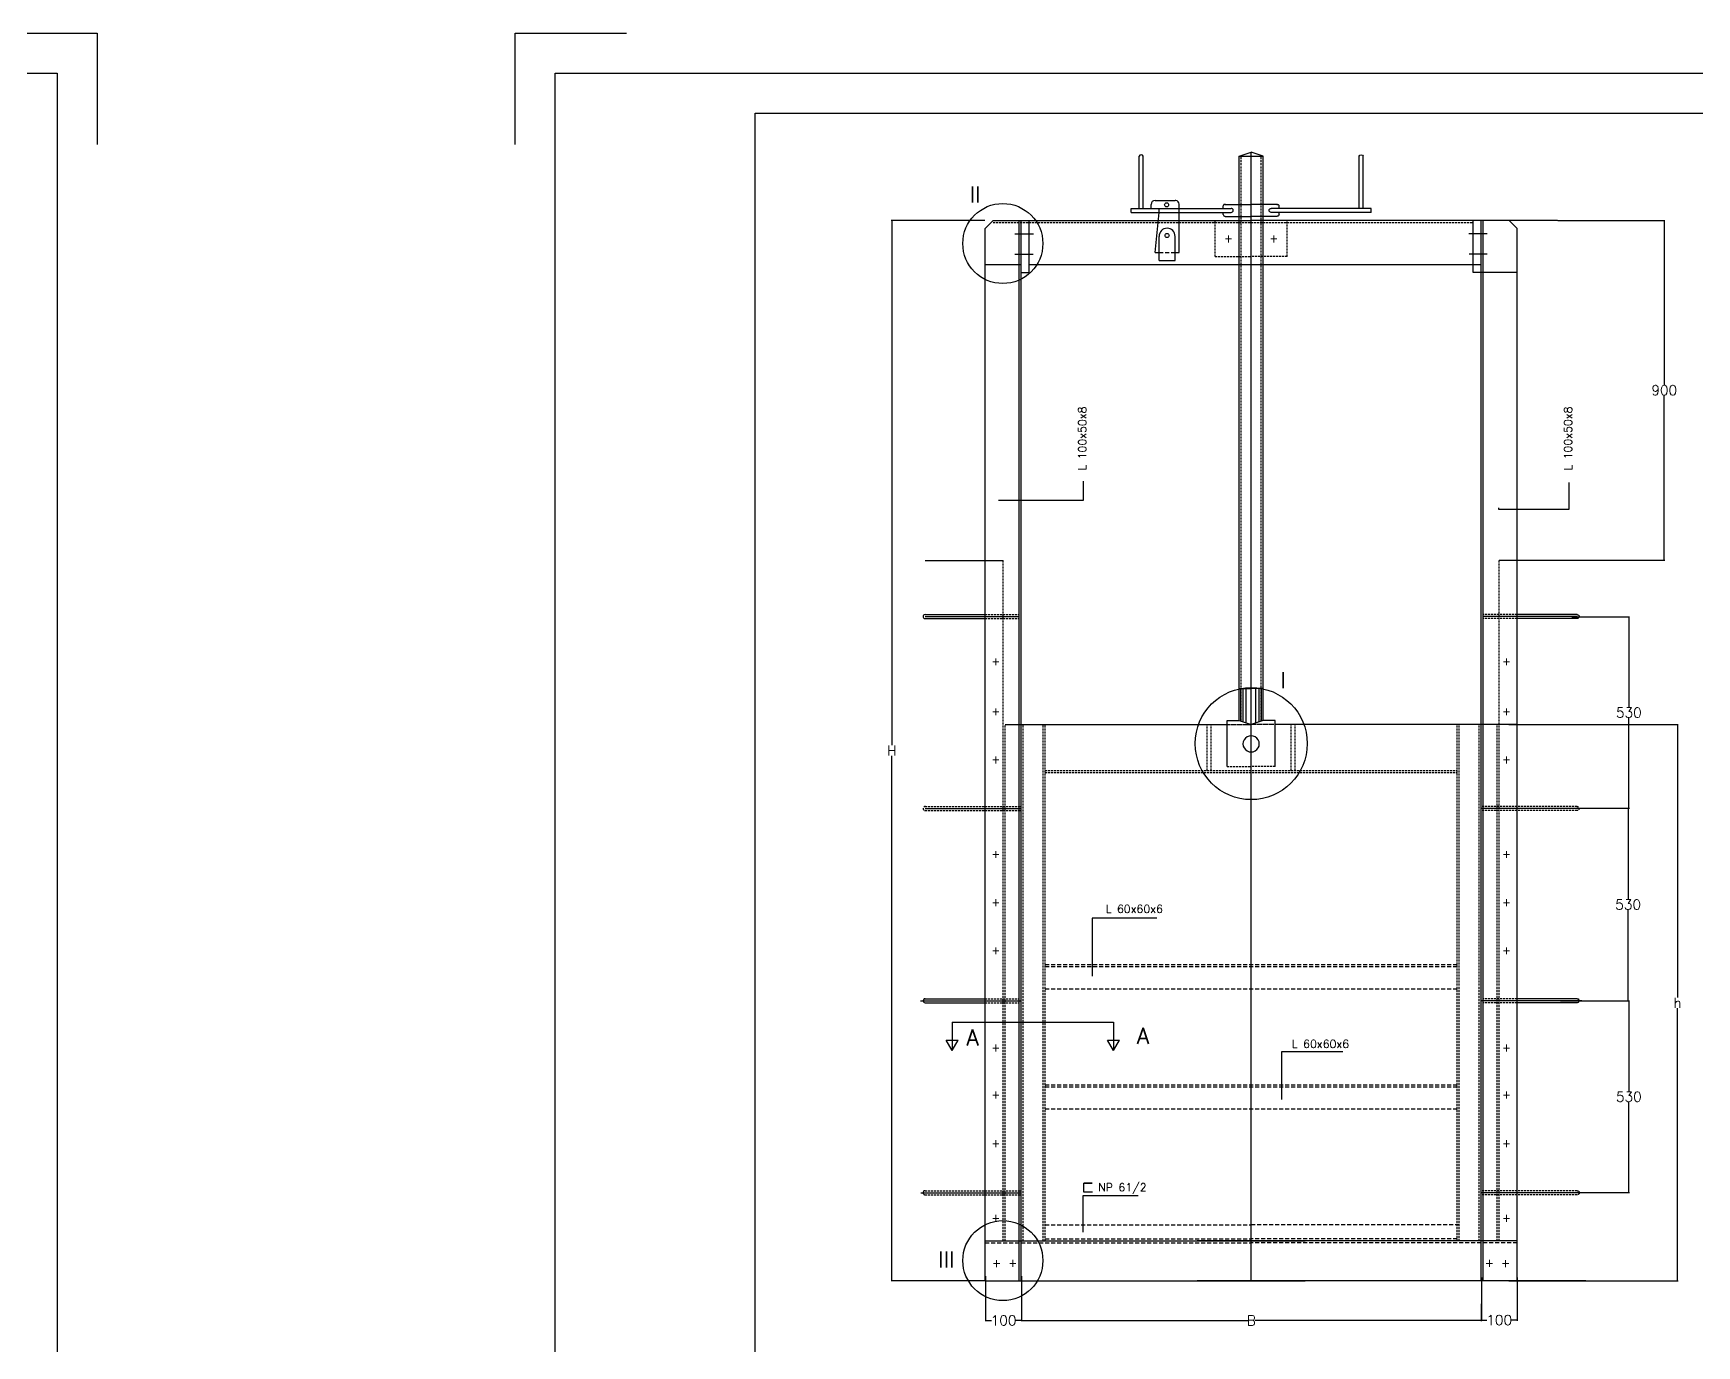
# Model space of a CAD drawing. Header units: metres. Extents: x 444 to 3227, y -3167 to -392.
# Drawn here: x 2245.2 to 2660.9, y -2141.5 to -1813.5 of the extents above; entities that cross this region are included whole.
import ezdxf

# ---------------------------------------------------------------- set-up
doc = ezdxf.new("R2010")
doc.units = ezdxf.units.M
doc.linetypes.add('DASHEDX2', pattern=[1.5, 1, -0.5])
doc.layers.get('DEFPOINTS').update_dxf_attribs({"linetype": 'CONTINUOUS'})
for name, color, linetype in [('BANGUNAN', 7, 'CONTINUOUS'), ('DIMENSI', 7, 'CONTINUOUS'), ('KOP', 7, 'CONTINUOUS'), ('TEX', 7, 'CONTINUOUS')]:
    doc.layers.add(name, color=color, linetype=linetype)
doc.styles.get("Standard").update_dxf_attribs({"font": 'Simplex.shx', "height": 2.5})
doc.dimstyles.get("Standard").update_dxf_attribs({"dimtxt": 0.18, "dimasz": 0.18, "dimexe": 0.18, "dimexo": 0.0625, "dimgap": 0.09, "dimtad": 0, "dimtih": 1, "dimtoh": 1, "dimdec": 4, "dimzin": 0, "dimdsep": 46, "dimtxsty": 'Standard', "dimcen": 0.09, "dimadec": 0, "dimazin": 0, "dimtfac": 1, "dimtdec": 4, "dimtofl": 0, "dimtmove": 0, "dimatfit": 3, "dimfxl": 1, "dimtolj": 1, "dimtzin": 0, "dimarcsym": 0})

# ---------------------------------------------------------------- blocks, each defined once
blk = doc.blocks.new('*D271')
at = {"layer": 'DEFPOINTS', "color": 0}
for p in [(2626.15, -1860.27), (2626.15, -1945.16), (2652.8, -1945.16)]:
    blk.add_point(p, dxfattribs=at)
at = {"layer": 'TEX', "color": 0, "lineweight": -2}
for p, q in [((2626.21, -1860.27), (2652.98, -1860.27)), ((2652.8, -1860.45), (2652.8, -1901.37)), ((2652.8, -1944.98), (2652.8, -1904.05)), ((2626.21, -1945.16), (2652.98, -1945.16))]:
    blk.add_line(p, q, dxfattribs=at)
at = {"layer": 'TEX', "color": 0}
for points in [[(2652.77, -1860.45), (2652.83, -1860.45), (2652.8, -1860.27)], [(2652.77, -1944.98), (2652.83, -1944.98), (2652.8, -1945.16)]]:
    blk.add_solid(points, dxfattribs=at)
at = {"layer": 'TEX', "color": 0, "insert": (2652.8, -1902.71), "char_height": 2.5, "attachment_point": 5}
blk.add_mtext('\\A1;900', dxfattribs=at)
blk = doc.blocks.new('*D272')
at = {"layer": 'DEFPOINTS', "color": 0}
for p in [(2483.04, -1860.27), (2459.74, -2125.27), (2483.04, -2125.27)]:
    blk.add_point(p, dxfattribs=at)
at = {"layer": 'TEX', "color": 0, "lineweight": -2}
for p, q in [((2482.98, -1860.27), (2459.56, -1860.27)), ((2459.74, -1860.45), (2459.74, -1991.43)), ((2459.74, -2125.09), (2459.74, -1994.11)), ((2482.98, -2125.27), (2459.56, -2125.27))]:
    blk.add_line(p, q, dxfattribs=at)
at = {"layer": 'TEX', "color": 0}
for points in [[(2459.71, -1860.45), (2459.77, -1860.45), (2459.74, -1860.27)], [(2459.71, -2125.09), (2459.77, -2125.09), (2459.74, -2125.27)]]:
    blk.add_solid(points, dxfattribs=at)
at = {"layer": 'TEX', "color": 0, "insert": (2459.74, -1992.77), "char_height": 2.5, "attachment_point": 5}
blk.add_mtext('\\A1;H', dxfattribs=at)
blk = doc.blocks.new('*D280')
at = {"layer": 'DEFPOINTS', "color": 0}
for p in [(2626.84, -2055.32), (2626.84, -2103.24), (2643.94, -2103.24)]:
    blk.add_point(p, dxfattribs=at)
at = {"layer": 'TEX', "color": 0, "lineweight": -2}
for p, q in [((2626.9, -2055.32), (2644.12, -2055.32)), ((2643.94, -2055.5), (2643.94, -2077.94)), ((2643.94, -2103.06), (2643.94, -2080.62)), ((2626.9, -2103.24), (2644.12, -2103.24))]:
    blk.add_line(p, q, dxfattribs=at)
at = {"layer": 'TEX', "color": 0}
for points in [[(2643.91, -2055.5), (2643.97, -2055.5), (2643.94, -2055.32)], [(2643.91, -2103.06), (2643.97, -2103.06), (2643.94, -2103.24)]]:
    blk.add_solid(points, dxfattribs=at)
at = {"layer": 'TEX', "color": 0, "insert": (2643.94, -2079.28), "char_height": 2.5, "attachment_point": 5}
blk.add_mtext('\\A1;530', dxfattribs=at)
blk = doc.blocks.new('*D281')
at = {"layer": 'DEFPOINTS', "color": 0}
for p in [(2613.92, -1986.25), (2613.92, -2125.32), (2656.13, -2125.32)]:
    blk.add_point(p, dxfattribs=at)
at = {"layer": 'TEX', "color": 0, "lineweight": -2}
for p, q in [((2613.98, -1986.25), (2656.31, -1986.25)), ((2656.13, -1986.43), (2656.13, -2054.45)), ((2656.13, -2125.14), (2656.13, -2057.13)), ((2613.98, -2125.32), (2656.31, -2125.32))]:
    blk.add_line(p, q, dxfattribs=at)
at = {"layer": 'TEX', "color": 0}
for points in [[(2656.1, -1986.43), (2656.16, -1986.43), (2656.13, -1986.25)], [(2656.1, -2125.14), (2656.16, -2125.14), (2656.13, -2125.32)]]:
    blk.add_solid(points, dxfattribs=at)
at = {"layer": 'TEX', "color": 0, "insert": (2656.13, -2055.79), "char_height": 2.5, "attachment_point": 5}
blk.add_mtext('\\A1;h', dxfattribs=at)
blk = doc.blocks.new('*D282')
at = {"layer": 'DEFPOINTS', "color": 0}
for p in [(2492.18, -2130.95), (2607.05, -2130.95), (2607.05, -2135.18)]:
    blk.add_point(p, dxfattribs=at)
at = {"layer": 'DIMENSI', "color": 0, "lineweight": -2}
for p, q in [((2492.18, -2131.01), (2492.18, -2135.36)), ((2607.05, -2131.01), (2607.05, -2135.36)), ((2492.36, -2135.18), (2548.7, -2135.18)), ((2606.87, -2135.18), (2550.54, -2135.18))]:
    blk.add_line(p, q, dxfattribs=at)
at = {"layer": 'DIMENSI', "color": 0}
for points in [[(2492.36, -2135.15), (2492.36, -2135.21), (2492.18, -2135.18)], [(2606.87, -2135.15), (2606.87, -2135.21), (2607.05, -2135.18)]]:
    blk.add_solid(points, dxfattribs=at)
at = {"layer": 'DIMENSI', "color": 0, "insert": (2549.62, -2135.18), "char_height": 2.5, "attachment_point": 5}
blk.add_mtext('\\A1;B', dxfattribs=at)
blk = doc.blocks.new('*D283')
at = {"layer": 'DEFPOINTS', "color": 0}
for p in [(2483.18, -2124.08), (2492.18, -2124.08), (2492.18, -2135.18)]:
    blk.add_point(p, dxfattribs=at)
at = {"layer": 'DIMENSI', "color": 0, "lineweight": -2}
for p, q in [((2483.18, -2124.14), (2483.18, -2135.36)), ((2492.18, -2124.14), (2492.18, -2135.36)), ((2483.36, -2135.18), (2484.62, -2135.18)), ((2492, -2135.18), (2490.75, -2135.18))]:
    blk.add_line(p, q, dxfattribs=at)
at = {"layer": 'DIMENSI', "color": 0}
for points in [[(2483.36, -2135.15), (2483.36, -2135.21), (2483.18, -2135.18)], [(2492, -2135.15), (2492, -2135.21), (2492.18, -2135.18)]]:
    blk.add_solid(points, dxfattribs=at)
at = {"layer": 'DIMENSI', "color": 0, "insert": (2487.68, -2135.18), "char_height": 2.5, "attachment_point": 5}
blk.add_mtext('\\A1;100', dxfattribs=at)
blk = doc.blocks.new('*D284')
at = {"layer": 'DEFPOINTS', "color": 0}
for p in [(2607.08, -2124.4), (2616.01, -2124.4), (2616.01, -2135.09)]:
    blk.add_point(p, dxfattribs=at)
at = {"layer": 'DIMENSI', "color": 0, "lineweight": -2}
for p, q in [((2607.08, -2124.46), (2607.08, -2135.27)), ((2616.01, -2124.46), (2616.01, -2135.27)), ((2607.26, -2135.09), (2608.48, -2135.09)), ((2615.83, -2135.09), (2614.61, -2135.09))]:
    blk.add_line(p, q, dxfattribs=at)
at = {"layer": 'DIMENSI', "color": 0}
for points in [[(2607.26, -2135.06), (2607.26, -2135.12), (2607.08, -2135.09)], [(2615.83, -2135.06), (2615.83, -2135.12), (2616.01, -2135.09)]]:
    blk.add_solid(points, dxfattribs=at)
at = {"layer": 'DIMENSI', "color": 0, "insert": (2611.55, -2135.09), "char_height": 2.5, "attachment_point": 5}
blk.add_mtext('\\A1;100', dxfattribs=at)
blk = doc.blocks.new('*D285')
at = {"layer": 'DEFPOINTS', "color": 0}
for p in [(2629.61, -1959.38), (2629.61, -2007.17), (2643.94, -2007.17)]:
    blk.add_point(p, dxfattribs=at)
at = {"layer": 'TEX', "color": 0, "lineweight": -2}
for p, q in [((2629.67, -1959.38), (2644.12, -1959.38)), ((2643.94, -1959.56), (2643.94, -1981.94)), ((2643.94, -2006.99), (2643.94, -1984.62)), ((2629.67, -2007.17), (2644.12, -2007.17))]:
    blk.add_line(p, q, dxfattribs=at)
at = {"layer": 'TEX', "color": 0}
for points in [[(2643.91, -1959.56), (2643.97, -1959.56), (2643.94, -1959.38)], [(2643.91, -2006.99), (2643.97, -2006.99), (2643.94, -2007.17)]]:
    blk.add_solid(points, dxfattribs=at)
at = {"layer": 'TEX', "color": 0, "insert": (2643.94, -1983.28), "char_height": 2.5, "attachment_point": 5}
blk.add_mtext('\\A1;530', dxfattribs=at)
blk = doc.blocks.new('*D286')
at = {"layer": 'DEFPOINTS', "color": 0}
for p in [(2627.58, -2007.17), (2627.58, -2055.32), (2643.77, -2055.32)]:
    blk.add_point(p, dxfattribs=at)
at = {"layer": 'TEX', "color": 0, "lineweight": -2}
for p, q in [((2627.65, -2007.17), (2643.95, -2007.17)), ((2643.77, -2007.35), (2643.77, -2029.91)), ((2643.77, -2055.14), (2643.77, -2032.59)), ((2627.65, -2055.32), (2643.95, -2055.32))]:
    blk.add_line(p, q, dxfattribs=at)
at = {"layer": 'TEX', "color": 0}
for points in [[(2643.74, -2007.35), (2643.8, -2007.35), (2643.77, -2007.17)], [(2643.74, -2055.14), (2643.8, -2055.14), (2643.77, -2055.32)]]:
    blk.add_solid(points, dxfattribs=at)
at = {"layer": 'TEX', "color": 0, "insert": (2643.77, -2031.25), "char_height": 2.5, "attachment_point": 5}
blk.add_mtext('\\A1;530', dxfattribs=at)

msp = doc.modelspace()

# ---------------------------------------------------------------- linework, layer by layer
at = {"layer": 'BANGUNAN', "color": 2}
for p, q in [((2521.54457, -1857.26676), (2521.54457, -1844.26676)), ((2522.54457, -1857.26676), (2522.54457, -1844.26676)), ((2546.54457, -1844.26676), (2549.54457, -1843.26676)), ((2546.54457, -1985.26676), (2546.54457, -1844.26676)), ((2552.54457, -1844.26676), (2549.54457, -1843.26676)), ((2552.54457, -1985.26676), (2552.54457, -1844.26676)), ((2576.54457, -1857.26676), (2576.54457, -1844.26676)), ((2577.54457, -1857.26676), (2577.54457, -1844.26676)), ((2519.54457, -1858.26676), (2519.54457, -1857.26676)), ((2524.54457, -1857.26676), (2524.54457, -1856.26676)), ((2525.54457, -1868.26676), (2526.54457, -1858.26676)), ((2526.54457, -1858.26676), (2526.54457, -1857.26676)), ((2530.69356, -1855.29566), (2530.5421, -1855.26676)), ((2531.54457, -1868.26676), (2531.54457, -1856.25531)), ((2542.54457, -1857.26676), (2542.54457, -1856.62396)), ((2542.54457, -1858.80849), (2542.54457, -1858.26676)), ((2556.54457, -1857.26676), (2556.54457, -1856.62396)), ((2556.54457, -1858.80849), (2556.54457, -1858.26676)), ((2579.54457, -1858.26676), (2579.54457, -1857.26676)), ((2494.04457, -1873.26676), (2494.04457, -1860.26676)), ((2605.04457, -1873.26676), (2605.04457, -1860.26676)), ((2526.54457, -1870.26676), (2526.54457, -1864.26676)), ((2530.54457, -1870.26676), (2530.54457, -1864.26676)), ((2468.04457, -1945.26676), (2487.54457, -1945.26676)), ((2631.04457, -1945.26676), (2611.54457, -1945.26676)), ((2468.04457, -1958.76676), (2483.04457, -1958.76676)), ((2468.04457, -1959.76676), (2483.04457, -1959.76676)), ((2631.04457, -1958.76676), (2616.04457, -1958.76676)), ((2631.04457, -1959.76676), (2616.04457, -1959.76676)), ((2543.54457, -1996.76676), (2543.54457, -1985.26676)), ((2555.54457, -1996.76676), (2555.54457, -1985.26676)), ((2468.04457, -2054.76676), (2483.04457, -2054.76676)), ((2468.04457, -2055.76676), (2483.04457, -2055.76676)), ((2631.04457, -2054.76676), (2616.04457, -2054.76676)), ((2631.04457, -2055.76676), (2616.04457, -2055.76676))]:
    msp.add_line(p, q, dxfattribs=at)
at = {"layer": 'BANGUNAN', "color": 2, "linetype": 'ByBlock', "ltscale": 0.5}
for p, q in [((2546.54457, -1844.26676), (2552.54457, -1844.26676)), ((2519.54457, -1857.26676), (2544.54457, -1857.26676)), ((2519.54457, -1858.26676), (2544.54457, -1858.26676)), ((2525.54457, -1855.26676), (2530.5421, -1855.26676)), ((2542.95478, -1856.26676), (2549.54457, -1856.26676)), ((2556.13437, -1856.26676), (2549.54457, -1856.26676)), ((2579.54457, -1857.26676), (2554.54457, -1857.26676)), ((2579.54457, -1858.26676), (2554.54457, -1858.26676)), ((2543.06745, -1859.26676), (2549.54457, -1859.26676)), ((2556.02169, -1859.26676), (2549.54457, -1859.26676)), ((2525.54457, -1868.26676), (2526.54457, -1868.26676)), ((2526.54457, -1870.26676), (2530.54457, -1870.26676)), ((2530.54457, -1868.26676), (2531.54457, -1868.26676)), ((2492.04457, -1873.26676), (2494.04457, -1873.26676)), ((2616.04457, -1873.26676), (2605.04457, -1873.26676)), ((2546.54457, -1977.26676), (2549.54457, -1977.26676)), ((2552.54457, -1977.26676), (2549.54457, -1977.26676)), ((2543.54457, -1985.26676), (2546.54457, -1985.26676)), ((2555.54457, -1985.26676), (2552.54457, -1985.26676))]:
    msp.add_line(p, q, dxfattribs=at)
at = {"layer": 'BANGUNAN', "color": 2, "linetype": 'DASHEDX2', "ltscale": 0.5}
for p, q in [((2547.04457, -1985.26676), (2547.04457, -1844.26676)), ((2552.04457, -1985.26676), (2552.04457, -1844.26676)), ((2485.04457, -1860.76676), (2605.04457, -1860.76676)), ((2540.54457, -1869.26676), (2540.54457, -1860.26676)), ((2558.54457, -1869.26676), (2558.54457, -1860.26676)), ((2540.54457, -1869.26676), (2549.54457, -1869.26676)), ((2558.54457, -1869.26676), (2549.54457, -1869.26676)), ((2487.54457, -2115.26676), (2487.54457, -1945.26676)), ((2611.54457, -2115.26676), (2611.54457, -1945.26676)), ((2483.04457, -1958.76676), (2491.54457, -1958.76676)), ((2483.04457, -1959.76676), (2491.54457, -1959.76676)), ((2616.04457, -1958.76676), (2607.54457, -1958.76676)), ((2616.04457, -1959.76676), (2607.54457, -1959.76676)), ((2488.04457, -2115.26676), (2488.04457, -1986.26676)), ((2492.54457, -2115.26676), (2492.54457, -1986.26676)), ((2497.54457, -2115.26676), (2497.54457, -1986.26676)), ((2498.04457, -2115.26676), (2498.04457, -1986.26676)), ((2538.54457, -1997.76676), (2538.54457, -1986.26676)), ((2539.54457, -1997.76676), (2539.54457, -1986.26676)), ((2559.54457, -1997.76676), (2559.54457, -1986.26676)), ((2560.54457, -1997.76676), (2560.54457, -1986.26676)), ((2601.04457, -2115.26676), (2601.04457, -1986.26676)), ((2601.54457, -2115.26676), (2601.54457, -1986.26676)), ((2606.54457, -2115.26676), (2606.54457, -1986.26676)), ((2611.04457, -2115.26676), (2611.04457, -1986.26676)), ((2498.04457, -1997.76676), (2601.04457, -1997.76676)), ((2498.04457, -1998.26676), (2601.04457, -1998.26676)), ((2543.54457, -1996.76676), (2549.54457, -1996.76676)), ((2555.54457, -1996.76676), (2549.54457, -1996.76676)), ((2468.04457, -2006.76676), (2492.04457, -2006.76676)), ((2468.04457, -2007.76676), (2492.04457, -2007.76676)), ((2631.04457, -2006.76676), (2607.04457, -2006.76676)), ((2631.04457, -2007.76676), (2607.04457, -2007.76676)), ((2483.04457, -2054.76676), (2491.54457, -2054.76676)), ((2483.04457, -2055.76676), (2491.54457, -2055.76676)), ((2616.04457, -2054.76676), (2607.54457, -2054.76676)), ((2616.04457, -2055.76676), (2607.54457, -2055.76676)), ((2468.04457, -2102.76676), (2492.04457, -2102.76676)), ((2631.04457, -2102.76676), (2607.04457, -2102.76676)), ((2468.04457, -2103.76676), (2492.04457, -2103.76676)), ((2631.04457, -2103.76676), (2607.04457, -2103.76676))]:
    msp.add_line(p, q, dxfattribs=at)
at = {"layer": 'BANGUNAN', "color": 1}
for p, q in [((2549.54457, -2125.26676), (2549.54457, -1843.26676)), ((2549.54457, -2125.26676), (2549.54457, -1843.26676)), ((2490.52372, -1863.62769), (2495.1223, -1863.62769)), ((2608.56542, -1863.62769), (2603.96684, -1863.62769)), ((2490.52372, -1868.68086), (2495.05661, -1868.68086)), ((2608.56542, -1868.68086), (2604.03254, -1868.68086)), ((2468.04457, -1959.26676), (2491.54457, -1959.26676)), ((2631.04457, -1959.26676), (2607.54457, -1959.26676)), ((2546.94457, -1985.40009), (2546.94457, -1977.26676)), ((2547.54457, -1985.60009), (2547.54457, -1977.26676)), ((2548.34457, -1985.86676), (2548.34457, -1977.26676)), ((2550.74457, -1985.86676), (2550.74457, -1977.26676)), ((2551.54457, -1985.60009), (2551.54457, -1977.26676)), ((2552.14457, -1985.40009), (2552.14457, -1977.26676)), ((2468.04457, -2007.26676), (2492.04457, -2007.26676)), ((2631.04457, -2007.26676), (2607.04457, -2007.26676)), ((2466.91595, -2055.26676), (2492.04457, -2055.26676)), ((2632.17319, -2055.26676), (2607.04457, -2055.26676)), ((2466.96898, -2103.26676), (2492.04457, -2103.26676)), ((2632.12016, -2103.26676), (2607.04457, -2103.26676))]:
    msp.add_line(p, q, dxfattribs=at)
at = {"layer": 'BANGUNAN', "color": 3}
for p, q in [((2483.04457, -1862.26676), (2485.04457, -1860.26676)), ((2483.04457, -2125.26676), (2483.04457, -1862.26676)), ((2491.54457, -2125.26676), (2491.54457, -1860.26676)), ((2492.04457, -2125.26676), (2492.04457, -1860.26676)), ((2607.04457, -2125.26676), (2607.04457, -1860.26676)), ((2607.54457, -2125.26676), (2607.54457, -1860.26676)), ((2616.04457, -1862.26676), (2614.04457, -1860.26676)), ((2616.04457, -2125.26676), (2616.04457, -1862.26676)), ((2483.04457, -2115.26676), (2563.04457, -2115.26676)), ((2616.04457, -2115.26676), (2536.04457, -2115.26676)), ((2483.04457, -2125.26676), (2563.04457, -2125.26676)), ((2633.16716, -2125.26676), (2536.04457, -2125.26676))]:
    msp.add_line(p, q, dxfattribs=at)
at = {"layer": 'BANGUNAN', "color": 3, "linetype": 'ByBlock', "ltscale": 0.5}
for p, q in [((2485.04457, -1860.26676), (2549.54457, -1860.26676)), ((2626.14774, -1860.26676), (2549.54457, -1860.26676)), ((2483.04457, -1871.26676), (2492.04457, -1871.26676)), ((2494.04457, -1871.26676), (2607.04457, -1871.26676)), ((2488.04457, -1986.26676), (2543.54457, -1986.26676)), ((2616.04457, -1986.26676), (2555.54457, -1986.26676))]:
    msp.add_line(p, q, dxfattribs=at)
at = {"layer": 'BANGUNAN', "color": 2, "linetype": 'DASHEDX2'}
for p, q in [((2526.54457, -1868.26676), (2530.54457, -1868.26676)), ((2498.04457, -2046.26676), (2601.04457, -2046.26676)), ((2498.04457, -2046.76676), (2601.04457, -2046.76676)), ((2498.04457, -2052.26676), (2601.04457, -2052.26676)), ((2498.04457, -2076.26676), (2601.04457, -2076.26676)), ((2498.04457, -2076.76676), (2601.04457, -2076.76676)), ((2498.04457, -2082.26676), (2601.04457, -2082.26676)), ((2498.04457, -2111.26676), (2549.54457, -2111.26676)), ((2601.54457, -2111.26676), (2549.54457, -2111.26676)), ((2483.04457, -2115.76676), (2549.54457, -2115.76676)), ((2498.04457, -2114.76676), (2549.54457, -2114.76676)), ((2601.04457, -2114.76676), (2549.54457, -2114.76676)), ((2616.04457, -2115.76676), (2549.54457, -2115.76676))]:
    msp.add_line(p, q, dxfattribs=at)
at = {"layer": 'BANGUNAN', "color": 2}
for centre in [(2528.43282, -1856.38745), (2528.53119, -1864.0516)]:
    msp.add_circle(centre, 0.5, dxfattribs=at)
for centre, start, end in [((2525.54457, -1856.26676), 90, 180), ((2530.54458, -1856.27193), 0.9646254, 81.3230103)]:
    msp.add_arc(centre, 0.98757, start, end, dxfattribs=at)
for centre, major_axis, ratio, start_param, end_param in [((2522.04457, -1844.26676), (-0.5, 0), 0.828696099, 3.141592654, 6.283185307), ((2543.03387, -1856.76068), (-0.50869, 0), 0.982920929, 4.556265915, 6.006223575), ((2544.54457, -1857.76676), (-0.50869, 0), 0.982920929, 1.570796327, 4.71238898), ((2528.54457, -1864.26676), (0, -2.04516), 0.977919471, 1.570796327, 4.71238898), ((2543.06745, -1858.75323), (-0.50869, 0), 0.982920929, 6.394845144, 7.853981634), ((2468.04457, -1959.26676), (0, -0.5), 0.987237197, 3.141592654, 6.283185307), ((2468.04625, -2055.26679), (0, -0.5), 0.987237197, 3.130830739, 6.295051497)]:
    msp.add_ellipse(centre, major_axis=major_axis, ratio=ratio, start_param=start_param, end_param=end_param, dxfattribs=at)
at = {"layer": 'BANGUNAN', "color": 2, "extrusion": (0, 0, -1)}
for centre, major_axis, ratio, start_param, end_param in [((2577.04457, -1844.26676), (0.5, 0), 0.828696099, 3.141592654, 6.283185307), ((2554.54457, -1857.76676), (0.50869, 0), 0.982920929, 1.570796327, 4.71238898), ((2556.05527, -1856.76068), (0.50869, 0), 0.982920929, 4.556265915, 6.006223575), ((2556.02169, -1858.75323), (0.50869, 0), 0.982920929, 6.394845144, 7.853981634), ((2631.04457, -1959.26676), (0, -0.5), 0.987237197, 3.141592654, 6.283185307), ((2631.04289, -2055.26679), (0, -0.5), 0.987237197, 3.130830739, 6.295051497)]:
    msp.add_ellipse(centre, major_axis=major_axis, ratio=ratio, start_param=start_param, end_param=end_param, dxfattribs=at)
at = {"layer": 'BANGUNAN', "color": 2, "linetype": 'DASHEDX2', "ltscale": 0.5}
msp.add_ellipse((2468.08038, -2007.25856), major_axis=(0, -0.5), ratio=0.987237197, start_param=2.960251122, end_param=6.210572765, dxfattribs=at)
at = {"layer": 'BANGUNAN', "color": 2, "linetype": 'DASHEDX2', "ltscale": 0.5, "extrusion": (0, 0, -1)}
msp.add_ellipse((2631.00876, -2007.25856), major_axis=(0, -0.5), ratio=0.987237197, start_param=2.960251122, end_param=6.210572765, dxfattribs=at)
at = {"layer": 'BANGUNAN', "color": 2, "linetype": 'DASHEDX2', "ltscale": 0.2}
msp.add_ellipse((2468.02071, -2103.26634), major_axis=(0, -0.5), ratio=0.987237197, start_param=3.093224239, end_param=6.331553722, dxfattribs=at)
at = {"layer": 'BANGUNAN', "color": 2, "linetype": 'DASHEDX2', "ltscale": 0.2, "extrusion": (0, 0, -1)}
msp.add_ellipse((2631.06844, -2103.26634), major_axis=(0, -0.5), ratio=0.987237197, start_param=3.093224239, end_param=6.331553722, dxfattribs=at)
at = {"layer": 'DIMENSI', "color": 2}
for p, q in [((2474.78323, -2060.67192), (2515.16003, -2060.67192)), ((2474.78323, -2060.67192), (2474.78323, -2067.69418)), ((2515.16003, -2060.67192), (2515.16003, -2060.67192)), ((2515.16003, -2060.67192), (2515.16003, -2060.67192)), ((2515.16003, -2060.67192), (2515.16003, -2067.6855)), ((2474.78323, -2067.69418), (2473.28323, -2065.09611)), ((2473.28323, -2065.09611), (2476.28323, -2065.09611)), ((2474.78323, -2067.69418), (2476.28323, -2065.09611)), ((2513.66505, -2065.09611), (2516.66505, -2065.09611)), ((2515.16505, -2067.69418), (2513.66505, -2065.09611)), ((2515.16505, -2067.69418), (2516.66505, -2065.09611))]:
    msp.add_line(p, q, dxfattribs=at)
at = {"layer": 'KOP', "color": 9}
for points in [[(2233.37854, -1813.51517), (2261.15441, -1813.51517), (2261.15441, -1841.29104)], [(2365.62077, -1841.29104), (2365.62077, -1813.51517), (2393.39664, -1813.51517)]]:
    msp.add_lwpolyline(points, dxfattribs=at)
for points in [[(2251.15441, -1823.51517), (2251.15441, -2417.51517), (1410.15441, -2417.51517), (1410.15441, -1823.51517)], [(3216.62077, -1823.51517), (3216.62077, -2417.51517), (2375.62077, -2417.51517), (2375.62077, -1823.51517)]]:
    msp.add_lwpolyline(points, close=True, dxfattribs=at)
at = {"layer": 'KOP', "color": 130}
msp.add_lwpolyline([(2425.62077, -2407.51517), (2425.62077, -1833.51517), (3206.62077, -1833.51517), (3206.62077, -2407.51517)], close=True, dxfattribs=at)
at = {"layer": 'TEX', "color": 2}
for p, q in [((2507.60098, -1925.41773), (2507.60098, -1930.25158)), ((2628.9453, -1925.78956), (2628.9453, -1932.48258)), ((2507.60098, -1930.25158), (2486.38434, -1930.25158)), ((2611.45087, -1932.48258), (2611.45087, -1932.11075)), ((2628.9453, -1932.48258), (2611.45087, -1932.48258)), ((2546.54457, -1985.26676), (2549.54457, -1986.26676)), ((2552.54457, -1985.26676), (2549.54457, -1986.26676)), ((2509.83167, -2034.61532), (2509.83167, -2049.11688)), ((2525.97956, -2034.61532), (2509.83167, -2034.61532)), ((2557.10384, -2068.08045), (2557.10384, -2079.97916)), ((2572.44638, -2068.08045), (2557.10384, -2068.08045)), ((2507.70161, -2103.0929), (2507.70161, -2100.90758)), ((2507.70161, -2100.90758), (2509.80508, -2100.90758)), ((2509.80508, -2100.90758), (2507.70161, -2100.90758)), ((2509.88922, -2103.0929), (2507.70161, -2103.0929)), ((2521.33565, -2104.01747), (2507.4492, -2104.01747)), ((2507.4492, -2104.01747), (2507.4492, -2104.60582)), ((2507.4492, -2104.60582), (2507.4492, -2113.09498))]:
    msp.add_line(p, q, dxfattribs=at)
at = {"layer": 'TEX', "color": 2, "linetype": 'DASHEDX2', "ltscale": 0.2}
for p in [(2543.54457, -1986.26676), (2555.54457, -1986.26676)]:
    msp.add_line(p, (2549.54457, -1986.26676), dxfattribs=at)
at = {"layer": 'TEX', "color": 1}
for centre, radius in [((2487.48963, -1866.0558), 10), ((2549.5672, -1991.02739), 14), ((2487.49386, -2120.21603), 10)]:
    msp.add_circle(centre, radius, dxfattribs=at)
at = {"layer": 'TEX', "color": 2}
for centre, start, end in [((2549.5045, -1991.10537), 88.8519127, 271.1480873), ((2549.58464, -1991.10537), 268.8519127, 91.1480873)]:
    msp.add_arc(centre, 2, start, end, dxfattribs=at)

# ---------------------------------------------------------------- texts
at = {"layer": 'BANGUNAN', "color": 2}
msp.add_text('+', height=2, dxfattribs=at).set_placement((2542.77319, -1865.78084))
at = {"layer": 'BANGUNAN', "color": 2, "text_generation_flag": 2}
msp.add_text('+', height=2, dxfattribs=at).set_placement((2556.31596, -1865.78084))
at = {"layer": 'TEX', "color": 2}
for s, height, p in [('II', 4, (2479.19455, -1855.7866)), ('I', 4, (2556.823, -1977.19049)), ('L 60x60x6', 2, (2513.18167, -2033.32265)), ('L 60x60x6', 2, (2559.70939, -2067.06527)), ('NP 61/2', 2, (2511.32003, -2102.91018)), ('III', 4, (2471.34296, -2121.93706))]:
    msp.add_text(s, height=height, dxfattribs=at).set_placement(p)
for p in [(2508.34543, -1922.82496), (2629.74367, -1922.82496)]:
    msp.add_text('L 100x50x8', height=2, rotation=90, dxfattribs=at).set_placement(p)
at = {"layer": 'TEX', "color": 1}
for p in [(2484.62205, -1971.46557), (2484.62205, -1983.93862), (2484.62205, -1995.97402), (2484.62205, -2019.60717), (2484.62205, -2031.64257), (2484.62205, -2043.67797), (2484.62205, -2067.96759), (2484.62205, -2079.71652), (2484.62205, -2091.88013), (2484.62205, -2110.5402), (2484.81693, -2121.83164), (2488.88837, -2121.77813)]:
    msp.add_text('+', height=2, dxfattribs=at).set_placement(p)
at = {"layer": 'TEX', "color": 1, "text_generation_flag": 2}
for p in [(2614.4671, -1971.46557), (2614.4671, -1983.93862), (2614.4671, -1995.97402), (2614.4671, -2019.60717), (2614.4671, -2031.64257), (2614.4671, -2043.67797), (2614.4671, -2067.96759), (2614.4671, -2079.71652), (2614.4671, -2091.88013), (2614.4671, -2110.5402), (2610.20077, -2121.77813), (2614.27221, -2121.83164)]:
    msp.add_text('+', height=2, dxfattribs=at).set_placement(p)
at = {"layer": 'TEX', "color": 2, "ltscale": 2}
for p in [(2520.98884, -2066.05365), (2478.37903, -2066.4496)]:
    msp.add_text('A', height=4, dxfattribs=at).set_placement(p)

# ---------------------------------------------------------------- dimensions: what is measured, and where the dimension line sits
at = {"layer": 'DIMENSI', "color": 2}
for p1, p2, distance, text, picture, middle in [((2483.18438, -2124.07595), (2492.1834, -2124.07595), -11.10488, '100', '*D283', (2487.68389, -2135.18083)), ((2607.0787, -2124.39914), (2616.01139, -2124.39914), -10.69496, '100', '*D284', (2611.54504, -2135.09411)), ((2492.1834, -2130.9504), (2607.05333, -2130.9504), -4.23043, 'B', '*D282', (2549.61837, -2135.18083))]:
    dim = msp.add_aligned_dim(p1=p1, p2=p2, distance=distance, text=text, dimstyle='Standard', dxfattribs=at)
    dim.commit()
    dim.dimension.update_dxf_attribs({"geometry": picture, "text_midpoint": middle})
at = {"layer": 'TEX', "color": 2}
for p1, p2, distance, text, picture, middle in [((2483.04457, -1860.26676), (2483.04457, -2125.26676), -23.30556, 'H', '*D272', (2459.73901, -1992.76676)), ((2629.60893, -1959.37868), (2629.60893, -2007.17297), 14.33563, '530', '*D285', (2643.94456, -1983.27583)), ((2613.91927, -1986.24848), (2613.91927, -2125.32469), 42.20601, 'h', '*D281', (2656.12528, -2055.78659)), ((2627.58476, -2007.17297), (2627.58476, -2055.31771), 16.18135, '530', '*D286', (2643.76611, -2031.24534)), ((2626.83667, -2055.31771), (2626.83667, -2103.23878), 17.10789, '530', '*D280', (2643.94456, -2079.27824))]:
    dim = msp.add_aligned_dim(p1=p1, p2=p2, distance=distance, text=text, dimstyle='Standard', dxfattribs=at)
    dim.commit()
    dim.dimension.update_dxf_attribs({"geometry": picture, "text_midpoint": middle})
at = {"layer": 'TEX', "color": 1}
dim = msp.add_aligned_dim(p1=(2626.14774, -1860.26676), p2=(2626.14774, -1945.15683), distance=26.65073, text='900', dimstyle='Standard', dxfattribs=at)
dim.commit()
dim.dimension.update_dxf_attribs({"geometry": '*D271', "text_midpoint": (2652.79847, -1902.71179)})

doc.saveas('drawing.dxf')
